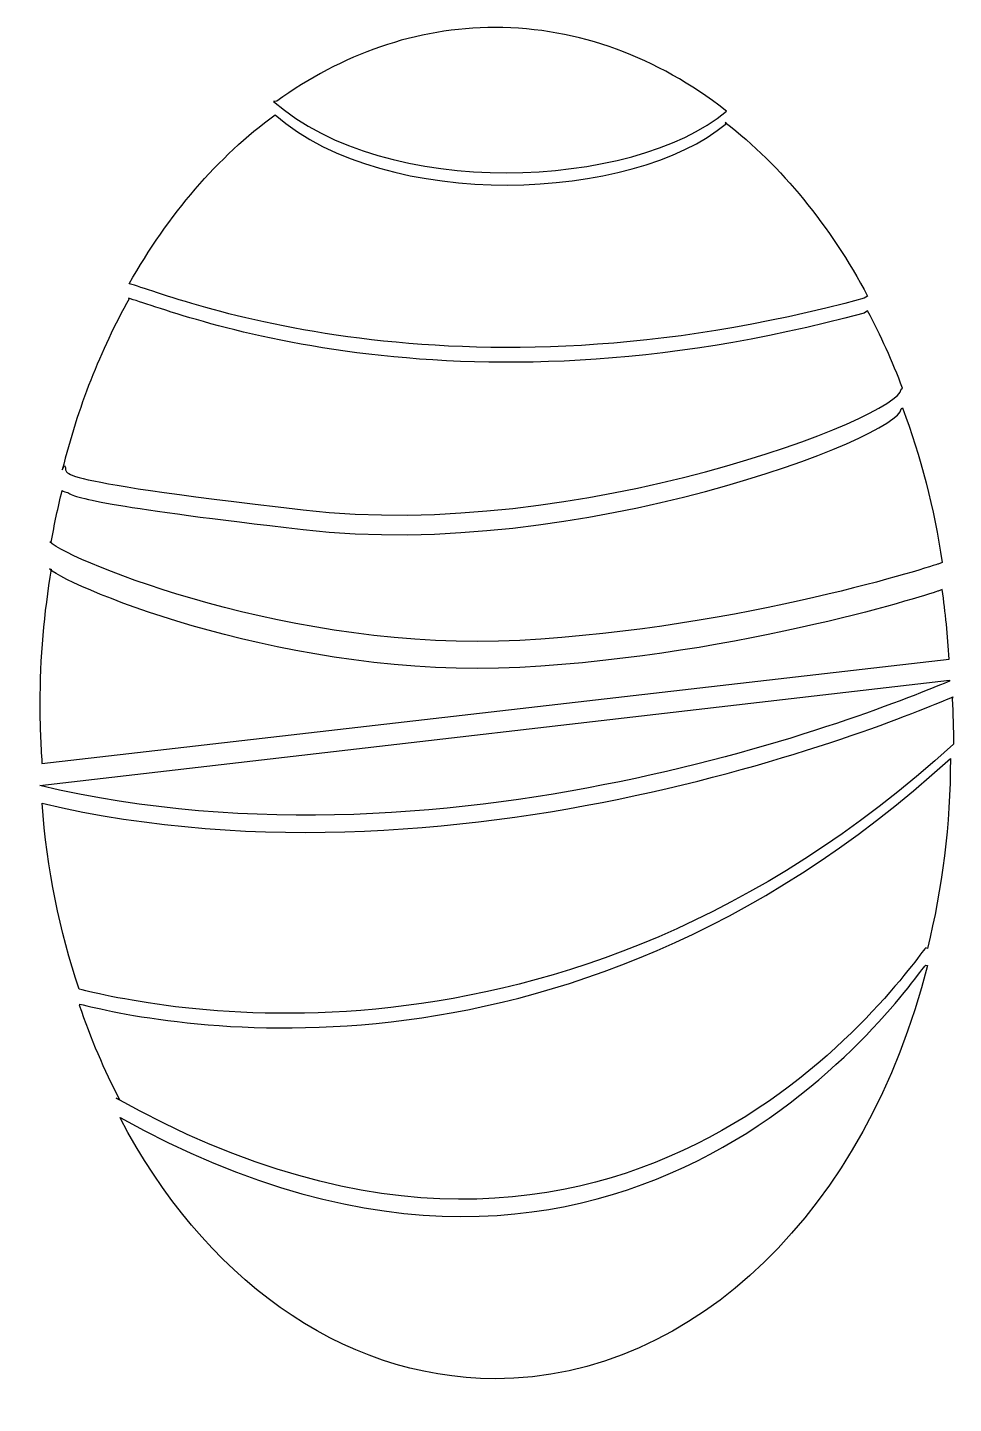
# Model space of a CAD drawing. Header units: centimetres. Extents: x -7 to 6.8, y -10.4 to 10.
import ezdxf

# ---------------------------------------------------------------- set-up
doc = ezdxf.new("R2010")
doc.units = ezdxf.units.CM
doc.header["$MEASUREMENT"] = 0
doc.layers.add('Camada 1', color=7, linetype='Continuous')

msp = doc.modelspace()

# ---------------------------------------------------------------- linework, layer by layer
at = {"layer": 'Camada 1'}
for points, knots in [([(3.40646, 8.77406), (2.02012, 7.60661), (-1.66462, 7.46069), (-3.30634, 8.92), (-3.30634, 8.92), (-3.30634, 8.92), (-3.26102, 8.92053), (-3.26102, 8.92053), (-3.26102, 8.92053), (-2.29976, 9.61792), (-1.19629, 10.01448), (-0.02291, 10.01448), (-0.02291, 10.01448), (1.2219, 10.01448), (2.38803, 9.56818), (3.38913, 8.7898), (3.38913, 8.7898), (3.38913, 8.7898), (3.40646, 8.77406), (3.40646, 8.77406)], [0, 0, 0, 0, 0.16666667, 0.16666667, 0.16666667, 0.16666667, 0.33333333, 0.33333333, 0.33333333, 0.33333333, 0.5, 0.5, 0.5, 0.5, 0.66666667, 0.66666667, 0.66666667, 0.66666667, 1, 1, 1, 1]), ([(3.38915, 8.60737), (3.38915, 8.60737), (3.40645, 8.59165), (3.40645, 8.59165), (3.40645, 8.59165), (2.02583, 7.42904), (-1.63384, 7.27974), (-3.28555, 8.71973), (-3.28555, 8.71973), (-4.13399, 8.09804), (-4.87077, 7.24174), (-5.44556, 6.21643), (-5.44556, 6.21643), (-4.75058, 6.01638), (-0.67769, 4.33363), (5.44948, 6.00138), (5.44948, 6.00138), (5.44948, 6.00138), (5.49991, 6.03292), (5.49991, 6.03292), (5.49991, 6.03292), (4.94445, 7.07792), (4.22418, 7.95816), (3.38915, 8.60737)], [0, 0, 0, 0, 0.14285714, 0.14285714, 0.14285714, 0.14285714, 0.28571429, 0.28571429, 0.28571429, 0.28571429, 0.42857143, 0.42857143, 0.42857143, 0.42857143, 0.57142857, 0.57142857, 0.57142857, 0.57142857, 0.71428571, 0.71428571, 0.71428571, 0.71428571, 1, 1, 1, 1]), ([(5.9967, 4.65153), (5.9967, 4.25024), (1.21748, 2.38961), (-2.86856, 2.86387), (-2.86856, 2.86387), (-6.9546, 3.33814), (-6.29793, 3.41111), (-6.40736, 3.52057), (-6.40736, 3.52057), (-6.40736, 3.52057), (-6.43877, 3.45728), (-6.43877, 3.45728), (-6.43877, 3.45728), (-6.21125, 4.37803), (-5.87388, 5.23293), (-5.44714, 5.99477), (-5.44714, 5.99477), (-5.44714, 5.99477), (-5.45881, 6.00138), (-5.45881, 6.00138), (-5.45881, 6.00138), (-4.80214, 5.81895), (-0.71607, 4.10429), (5.44948, 5.78249), (5.44948, 5.78249), (5.44948, 5.78249), (5.49991, 5.81403), (5.49991, 5.81403), (5.49991, 5.81403), (5.69311, 5.4506), (5.86636, 5.06724), (6.01754, 4.66674), (6.01754, 4.66674), (6.01754, 4.66674), (5.9967, 4.65153), (5.9967, 4.65153)], [0, 0, 0, 0, 0.1, 0.1, 0.1, 0.1, 0.2, 0.2, 0.2, 0.2, 0.3, 0.3, 0.3, 0.3, 0.4, 0.4, 0.4, 0.4, 0.5, 0.5, 0.5, 0.5, 0.6, 0.6, 0.6, 0.6, 0.7, 0.7, 0.7, 0.7, 0.8, 0.8, 0.8, 0.8, 1, 1, 1, 1]), ([(6.01758, 4.37489), (6.01758, 4.37489), (5.99673, 4.35968), (5.99673, 4.35968), (5.99673, 4.35968), (5.99673, 3.95839), (1.21751, 2.09776), (-2.86853, 2.57205), (-2.86853, 2.57205), (-5.64726, 2.89458), (-6.23244, 3.0315), (-6.35696, 3.1205), (-6.35696, 3.1205), (-6.3908, 3.12412), (-6.41906, 3.13574), (-6.44173, 3.15283), (-6.44173, 3.15283), (-6.50335, 2.90219), (-6.55696, 2.64671), (-6.60191, 2.38691), (-6.60191, 2.38691), (-6.60191, 2.38691), (-6.62623, 2.38961), (-6.62623, 2.38961), (-6.62623, 2.38961), (-6.29788, 2.09775), (-3.01446, 0.7479), (0.34194, 0.9303), (0.34194, 0.9303), (3.69834, 1.11273), (6.54399, 2.06126), (6.54399, 2.06126), (6.54399, 2.06126), (6.54399, 2.06126), (6.60418, 2.08489), (6.60418, 2.08489), (6.60418, 2.08489), (6.48668, 2.89219), (6.28716, 3.66078), (6.01758, 4.37489)], [0, 0, 0, 0, 0.09090909, 0.09090909, 0.09090909, 0.09090909, 0.18181818, 0.18181818, 0.18181818, 0.18181818, 0.27272727, 0.27272727, 0.27272727, 0.27272727, 0.36363636, 0.36363636, 0.36363636, 0.36363636, 0.45454545, 0.45454545, 0.45454545, 0.45454545, 0.54545455, 0.54545455, 0.54545455, 0.54545455, 0.63636364, 0.63636364, 0.63636364, 0.63636364, 0.72727273, 0.72727273, 0.72727273, 0.72727273, 0.81818182, 0.81818182, 0.81818182, 0.81818182, 1, 1, 1, 1]), ([(-6.7401, -0.89559), (-6.76132, -0.60693), (-6.7722, -0.31427), (-6.7722, -0.01823), (-6.7722, -0.01823), (-6.7722, 0.67069), (-6.71333, 1.34144), (-6.60194, 1.98559), (-6.60194, 1.98559), (-6.60194, 1.98559), (-6.62626, 1.98832), (-6.62626, 1.98832), (-6.62626, 1.98832), (-6.29791, 1.69646), (-3.01449, 0.34661), (0.34191, 0.52901), (0.34191, 0.52901), (3.69831, 0.71144), (6.54396, 1.66), (6.54396, 1.66), (6.54396, 1.66), (6.54396, 1.66), (6.60415, 1.68363), (6.60415, 1.68363), (6.60415, 1.68363), (6.65328, 1.34602), (6.6881, 1.00164), (6.70768, 0.65168), (6.70768, 0.65168), (6.70768, 0.65168), (-6.7401, -0.89559), (-6.7401, -0.89559)], [0, 0, 0, 0, 0.11111111, 0.11111111, 0.11111111, 0.11111111, 0.22222222, 0.22222222, 0.22222222, 0.22222222, 0.33333333, 0.33333333, 0.33333333, 0.33333333, 0.44444444, 0.44444444, 0.44444444, 0.44444444, 0.55555556, 0.55555556, 0.55555556, 0.55555556, 0.66666667, 0.66666667, 0.66666667, 0.66666667, 0.77777778, 0.77777778, 0.77777778, 0.77777778, 1, 1, 1, 1]), ([(6.71436, 0.34097), (6.71436, 0.34097), (-6.7722, -1.22216), (-6.7722, -1.22216), (-6.7722, -1.22216), (-0.50179, -2.71002), (6.00919, 0.03313), (6.71512, 0.32692), (6.71512, 0.32692), (6.71468, 0.33158), (6.71446, 0.33626), (6.71436, 0.34097)], [0, 0, 0, 0, 0.25, 0.25, 0.25, 0.25, 0.5, 0.5, 0.5, 0.5, 1, 1, 1, 1]), ([(6.7722, -0.60854), (6.7722, -0.38319), (6.7659, -0.15983), (6.75352, 0.06128), (6.75352, 0.06128), (6.75352, 0.06128), (6.76289, 0.0912), (6.76289, 0.0912), (6.76289, 0.0912), (6.39864, -0.05448), (-0.2922, -2.99977), (-6.73962, -1.48511), (-6.73962, -1.48511), (-6.66763, -2.45727), (-6.47803, -3.38379), (-6.1899, -4.23924), (-6.1899, -4.23924), (-5.29749, -4.4622), (0.91601, -5.954), (6.7722, -0.60854)], [0, 0, 0, 0, 0.16666667, 0.16666667, 0.16666667, 0.16666667, 0.33333333, 0.33333333, 0.33333333, 0.33333333, 0.5, 0.5, 0.5, 0.5, 0.66666667, 0.66666667, 0.66666667, 0.66666667, 1, 1, 1, 1]), ([(-6.7401, -0.89559), (-6.7401, -0.89559), (-6.7401, -0.89559), (-6.7401, -0.89559), (-6.7401, -0.89559), (-6.7401, -0.89559), (-6.7401, -0.89559), (-6.7401, -0.89559)], [0, 0, 0, 0, 0.33333333, 0.33333333, 0.33333333, 0.33333333, 1, 1, 1, 1]), ([(-6.17826, -4.46106), (-6.17919, -4.46786), (-6.18038, -4.47461), (-6.18194, -4.48122), (-6.18194, -4.48122), (-6.01504, -4.97303), (-5.81565, -5.44139), (-5.58716, -5.88113), (-5.58716, -5.88113), (-5.58716, -5.88113), (-5.64121, -5.85544), (-5.64121, -5.85544), (-5.64121, -5.85544), (2.02014, -10.1604), (6.14267, -3.84889), (6.36156, -3.63), (6.36156, -3.63), (6.36156, -3.63), (6.38476, -3.63619), (6.38476, -3.63619), (6.38476, -3.63619), (6.6064, -2.75108), (6.72639, -1.80451), (6.72639, -0.82084), (6.72639, -0.82084), (0.89683, -6.14206), (-5.24753, -4.69355), (-6.17826, -4.46106)], [0, 0, 0, 0, 0.125, 0.125, 0.125, 0.125, 0.25, 0.25, 0.25, 0.25, 0.375, 0.375, 0.375, 0.375, 0.5, 0.5, 0.5, 0.5, 0.625, 0.625, 0.625, 0.625, 0.75, 0.75, 0.75, 0.75, 1, 1, 1, 1]), ([(6.36156, -3.88541), (6.14323, -4.10374), (2.04171, -10.38207), (-5.58073, -6.14432), (-5.58073, -6.14432), (-5.58099, -6.14527), (-5.58131, -6.1462), (-5.58158, -6.14715), (-5.58158, -6.14715), (-4.36406, -8.48339), (-2.32852, -10.01448), (-0.02291, -10.01448), (-0.02291, -10.01448), (2.96185, -10.01448), (5.49408, -7.4486), (6.38474, -3.8916), (6.38474, -3.8916), (6.38474, -3.8916), (6.36156, -3.88541), (6.36156, -3.88541)], [0, 0, 0, 0, 0.16666667, 0.16666667, 0.16666667, 0.16666667, 0.33333333, 0.33333333, 0.33333333, 0.33333333, 0.5, 0.5, 0.5, 0.5, 0.66666667, 0.66666667, 0.66666667, 0.66666667, 1, 1, 1, 1])]:
    msp.add_open_spline(points, degree=3, knots=knots, dxfattribs=at)

doc.saveas('drawing.dxf')
